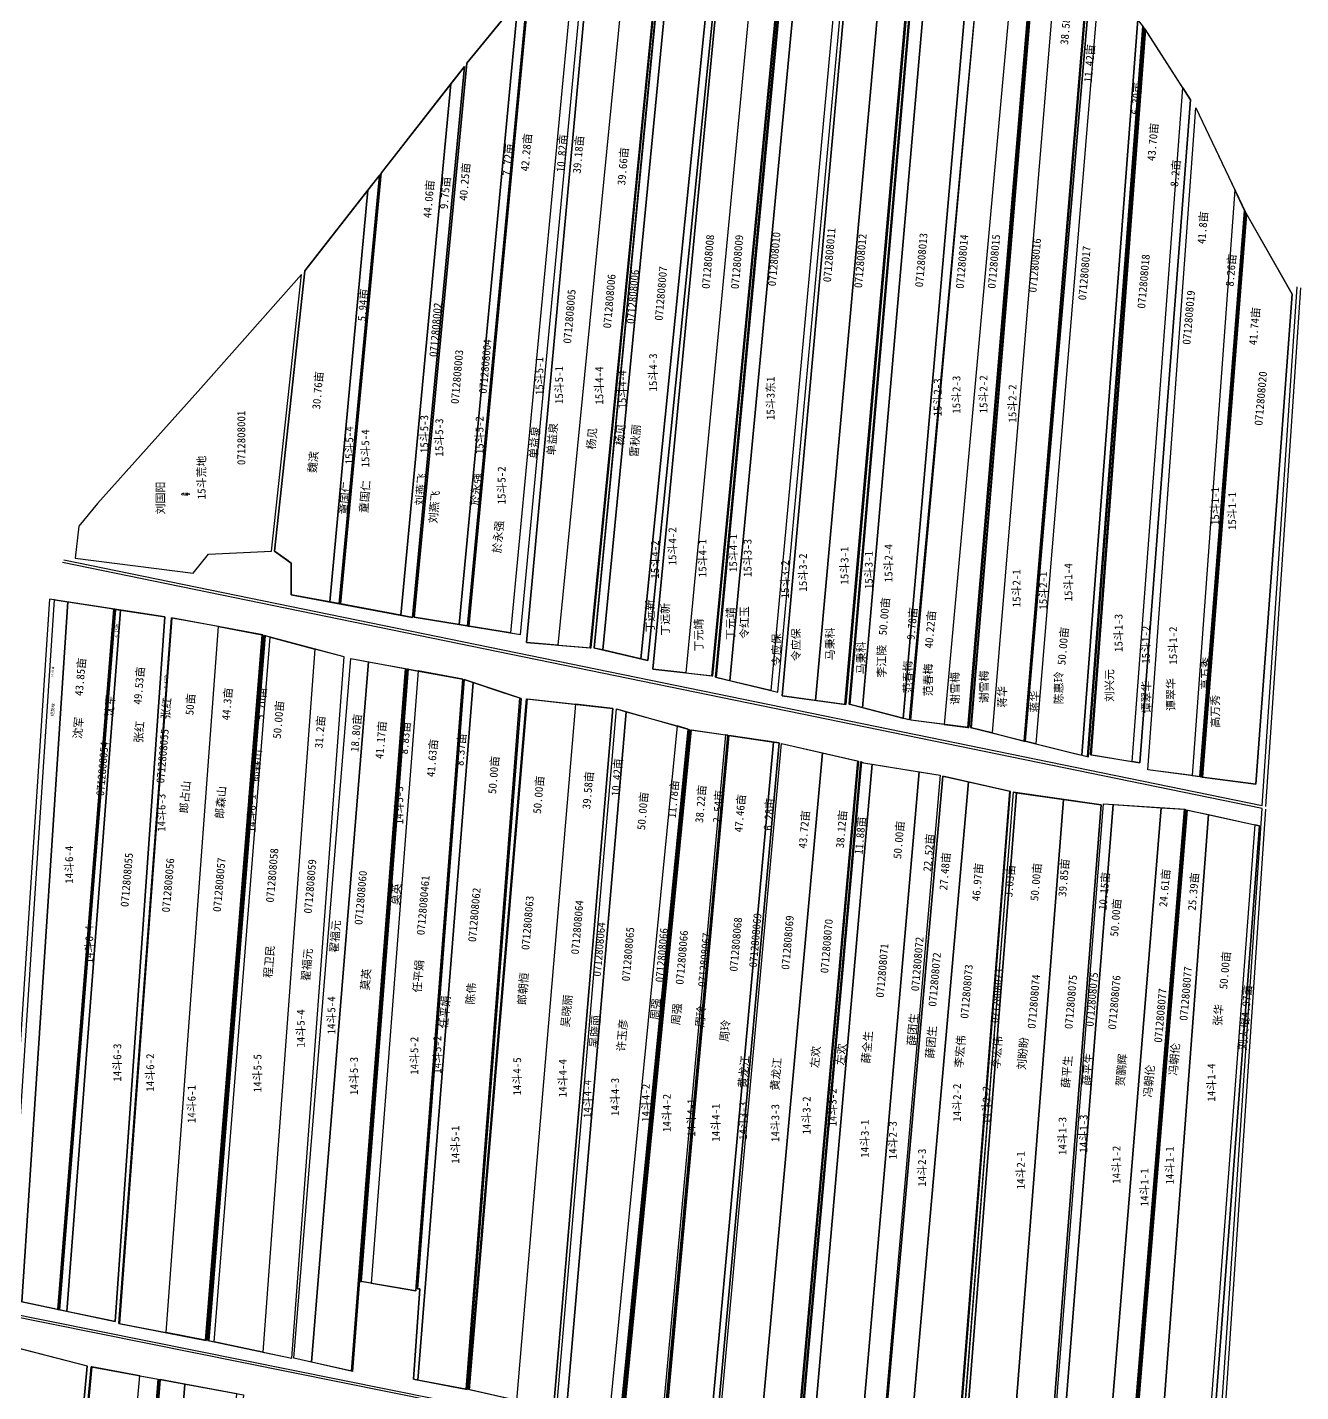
# Model space of a CAD drawing. Extents: x 547558 to 552558, y 4981250 to 4986250.
# Drawn here: x 549811 to 551084, y 4983812 to 4985176 of the extents above; entities that cross this region are included whole.
import ezdxf
from ezdxf.enums import TextEntityAlignment as Align

# ---------------------------------------------------------------- set-up
doc = ezdxf.new("R2010")
doc.units = 0
doc.header["$LTSCALE"] = 10
for name, color, linetype in [('2021新职工', 7, 'CONTINUOUS'), ('2022年', 7, 'CONTINUOUS'), ('出地桩3', 2, 'CONTINUOUS'), ('地号10', 7, 'CONTINUOUS'), ('地籍号6', 7, 'CONTINUOUS'), ('测地框2', 7, 'CONTINUOUS'), ('经营地4', 5, 'CONTINUOUS'), ('经营地面积5', 5, 'CONTINUOUS'), ('路林渠7', 7, 'CONTINUOUS'), ('身份地', 1, 'CONTINUOUS'), ('身份地1', 1, 'CONTINUOUS'), ('身份地权利人8', 7, 'CONTINUOUS'), ('身份的面积9', 1, 'CONTINUOUS')]:
    doc.layers.add(name, color=color, linetype=linetype)
doc.styles.add('HZ', font='rs.shx', dxfattribs={"width": 0.8, "bigfont": 'hztxt.shx'})
doc.styles.add('宋体', font='')
doc.styles.get('宋体').set_extended_font_data('SimSun')

msp = doc.modelspace()

# ---------------------------------------------------------------- linework, layer by layer
at = {"layer": '2021新职工', "color": 1, "linetype": 'Continuous', "flags": 128}
for points in [[(550628.2, 4984499.2), (550599.1, 4984503.2), (550672.1, 4985311.2), (550698.9, 4985303.4)], [(550646.1, 4984495.8), (550633.5, 4984499), (550633.5, 4984499.1), (550703.6, 4985302.8), (550716.1, 4985298.3)], [(550896.5, 4984399), (550944.6, 4984395.9), (550886.7, 4983687), (550841.2, 4983695.6)]]:
    msp.add_lwpolyline(points, close=True, dxfattribs=at)
at = {"layer": '2022年', "color": 4, "linetype": 'Continuous', "flags": 128}
for points in [[(550113.4, 4984601.6), (550074.6, 4984608.8), (550074.8, 4984640.3), (550070.3, 4984643.6), (550058.1, 4984652.5), (550088.4, 4984932.6), (550103.6, 4984952.1), (550140.7, 4984999.5), (550151.5, 4985013.3)], [(550085, 4984929), (549984.5, 4984815.4), (549881.2, 4984700), (549862.5, 4984677.2), (549858.7, 4984645.3), (549976.9, 4984630.4), (549992.2, 4984649.4), (550055, 4984652.3)], [(550246.4, 4984524.5), (550201.6, 4984532.6), (550154.7, 4983920.6), (550199.4, 4983912.9)], [(550984.7, 4983669.4), (550989.3, 4983668.6), (551042.8, 4984377.8), (551038.2, 4984378.8)]]:
    msp.add_lwpolyline(points, close=True, dxfattribs=at)
for points, elevation in [([(550201.5, 4983823.8), (550197.2, 4983824.6), (550203.5, 4983915.1), (550201.1, 4983915), (550247.8, 4984524), (550256.8, 4984521)], 285.9), ([(550799.9, 4984410.9), (550847.1, 4984404.2), (550792.3, 4983705.3), (550745.2, 4983715.7)], 286.9)]:
    msp.add_lwpolyline(points, close=True, dxfattribs=dict(at, elevation=elevation))
at = {"layer": '出地桩3', "color": 2, "linetype": 'Continuous'}
for p, q in [((550498.9, 4984526.4, 286.1), (550576.5, 4985347.1, 286.1)), ((550499.9, 4984526.2, 286.1), (550577.5, 4985347, 286.1)), ((550046.5, 4984568.6, 286.1), (549989.7, 4983863.4, 286.1)), ((549991.5, 4983863.4, 286), (550047.7, 4984568.1, 286)), ((550135.2, 4983832.6, 285.9), (550188.9, 4984535, 285.9)), ((550136.2, 4983832.5, 285.9), (550189.9, 4984534.8, 285.9)), ((550191.2, 4984534.5, 286.1), (550144.2, 4983922.4, 286.1)), ((550303.1, 4984505.6, 285.9), (550249.3, 4983814.4, 285.9)), ((550304.6, 4984505.1, 285.9), (550250.8, 4983814.3, 285.9)), ((550252.1, 4983814.4, 286), (550309.9, 4984504.9, 286)), ((550253.1, 4983814.2, 286), (550310.9, 4984504.8, 286)), ((550471.7, 4984474.3, 286.3), (550403.1, 4983777.8, 286.3)), ((550472.7, 4984474.2, 286.3), (550404.1, 4983777.7, 286.3)), ((550641, 4984442.8, 286.2), (550578.6, 4983745.2, 286.2)), ((550642, 4984442.6, 286.2), (550579.6, 4983745.2, 286.2)), ((550581.6, 4983745.1, 286.3), (550644.3, 4984442, 286.3)), ((550582.6, 4983744.9, 286.3), (550645.3, 4984441.9, 286.3)), ((550738.3, 4983719.4, 286.7), (550793.2, 4984412.3, 286.7)), ((550739.3, 4983719.4, 286.7), (550794.1, 4984412.1, 286.7)), ((550796.6, 4984411.3, 286.9), (550741.8, 4983716.4, 286.9)), ((550967.5, 4984394.4, 286.4), (550909.4, 4983682.5, 286.4)), ((550968.5, 4984394.3, 286.4), (550910.4, 4983682.4, 286.4)), ((550911.7, 4983682.2, 286.4), (550969.9, 4984393.8, 286.4)), ((550912.7, 4983682, 286.4), (550970.9, 4984393.7, 286.4)), ((549889.4, 4983141.1), (549941.8, 4983824.8)), ((549890.4, 4983141), (549942.8, 4983824.6)), ((549891.4, 4983140.8), (549943.8, 4983824.5))]:
    msp.add_line(p, q, dxfattribs=at)
at = {"layer": '出地桩3', "color": 2, "linetype": 'Continuous', "flags": 128}
for points in [[(550456.5, 4985382.9), (550455.4, 4985381.8), (550373.8, 4984555.7), (550374.8, 4984555.6)], [(550458.3, 4985382.4), (550457.3, 4985382.7), (550377.2, 4984555.7), (550378.1, 4984555.5)], [(550575.3, 4985347.8), (550574.4, 4985348.1), (550495.4, 4984527.8), (550496.4, 4984527.6)], [(550698.9, 4985303.4), (550699.9, 4985303.2), (550629.2, 4984499), (550628.2, 4984499.1)], [(550703.6, 4985302.8), (550702.6, 4985303.2), (550632.5, 4984499.3), (550633.5, 4984499.1)], [(550818.5, 4985266.6), (550817.6, 4985266.8), (550751.4, 4984476.1), (550752.4, 4984476)], [(550820.4, 4985265.9), (550819.5, 4985266.3), (550754.1, 4984476), (550755.1, 4984475.7)], [(550873.6, 4985245.7), (550872.7, 4985246), (550807.6, 4984462.5), (550808.6, 4984462.3)], [(550312.1, 4985215.6), (550310.9, 4985214.2), (550250.7, 4984577.7), (550251.7, 4984577.6)], [(550313.2, 4985216.9), (550312.1, 4985215.6), (550251.7, 4984577.5), (550252.7, 4984577.4)], [(550927.3, 4985176.1), (550926.4, 4985177.2), (550871, 4984447.1), (550872, 4984446.8)], [(550928.9, 4985173.7), (550928, 4985175.1), (550873.5, 4984449), (550874.5, 4984448.9)], [(550165, 4985030.5), (550163.9, 4985029.1), (550123.3, 4984599.8), (550124.3, 4984599.6)], [(550163.9, 4985029.1), (550162.7, 4985027.6), (550122.3, 4984600), (550123.3, 4984599.8)], [(551028.8, 4984991.1), (551027.9, 4984992.9), (550983.3, 4984427), (550984.3, 4984426.9)], [(551030.2, 4984989), (551029.3, 4984990.6), (550985.3, 4984426.6), (550986.3, 4984426.4)], [(549898.4, 4984594.4), (549897.4, 4984594.5), (549841.6, 4983894.4), (549842.6, 4983894.2)], [(549899.4, 4984594.2), (549898.4, 4984594.4), (549842.6, 4983894.2), (549843.6, 4983894)], [(550046.5, 4984568.6), (550045.5, 4984568.8), (549988.7, 4983863.6), (549989.7, 4983863.4)], [(550048.7, 4984567.8), (550047.7, 4984568.1), (549991.5, 4983863.4), (549992.5, 4983863.2)], [(550192.2, 4984534.3), (550191.2, 4984534.5), (550144.2, 4983922.4), (550145.2, 4983922.2)], [(549875.3, 4983837.1), (549874.8, 4983837.2), (549812.4, 4983156.9), (549812.9, 4983156.8)], [(549871.2, 4983837.7), (549870.9, 4983837.7), (549842, 4983528.3), (549842.2, 4983528.2)]]:
    msp.add_lwpolyline(points, close=True, dxfattribs=at)
for points in [[(549841.6, 4983894.3), (549897.4, 4984594.4)], [(549842.6, 4983894.2), (549898.4, 4984594.4)], [(549843.6, 4983894), (549899.4, 4984594.3)]]:
    msp.add_lwpolyline(points, dxfattribs=at)
at = {"layer": '出地桩3', "color": 2, "linetype": 'Continuous', "elevation": 286.3, "flags": 128}
for points in [[(550405.7, 4983777), (550473.9, 4984473.8)], [(550406.7, 4983776.8), (550474.9, 4984473.7)]]:
    msp.add_lwpolyline(points, dxfattribs=at)
at = {"layer": '测地框2', "linetype": 'Continuous', "flags": 128}
for points, elevation in [([(550310.1, 4984561.1), (550374.8, 4984555.6), (550456.5, 4985382.9), (550378.4, 4985305.4)], 286.1), ([(550436.5, 4984534.5), (550496.4, 4984527.6), (550575.3, 4985347.8), (550516, 4985365.9)], 286.1), ([(550498.9, 4984526.4), (550561.3, 4984511.3), (550636.1, 4985322.2), (550576.5, 4985347.1)], 286.1), ([(550565.6, 4984507.8), (550629.2, 4984499), (550699.9, 4985303.2), (550639.1, 4985320.7)], 286.2), ([(550702.6, 4985303.2), (550766.4, 4985280.2), (550692.8, 4984483.6), (550632.5, 4984499.3)], 285.7), ([(550197.7, 4984586.3), (550304.1, 4984569), (550371.9, 4985288.8), (550250.3, 4985140.1)], 285.9), ([(550766.7, 4985279.9), (550818.5, 4985266.6), (550752.4, 4984476), (550694.3, 4984483.3)], 285.7), ([(550754.1, 4984476), (550808.6, 4984462.3), (550873.6, 4985245.7), (550819.5, 4985266.3)], 286.2), ([(550808.6, 4984462.3), (550872, 4984446.8), (550927.3, 4985176.1), (550875.5, 4985240.7)], 286.1), ([(550873.5, 4984449), (550923.3, 4984440.9), (550973.9, 4985103.4), (550928, 4985175.1)], 286.3), ([(550058.1, 4984652.5), (550074.8, 4984640.3), (550074.6, 4984608.8), (550196.1, 4984586.2), (550248.1, 4985136.8), (550088.4, 4984932.6)], 286), ([(550979.4, 4985095.6), (551028.8, 4984991.1), (550984.3, 4984426.9), (550931.4, 4984433.9)], 286), ([(551029.3, 4984990.6), (551075.6, 4984909.2), (551039.3, 4984419.5), (550985.3, 4984426.6)], 286), ([(549858.7, 4984645.3), (549976.9, 4984630.4), (549992.2, 4984649.4), (550055, 4984652.3), (550085, 4984929), (549984.5, 4984815.4), (549881.2, 4984700), (549862.5, 4984677.2)], 285.5), ([(549787.2, 4983906), (549898.7, 4983882.2), (549948.5, 4984586.6), (549833.1, 4984604.5)], 285.7), ([(549902.6, 4983880.5), (549989.7, 4983863.4), (550046.5, 4984568.6), (549955, 4984585.6)], 286.1), ([(549991.5, 4983863.4), (550075.5, 4983845.7), (550127.6, 4984546.6), (550047.7, 4984568.1)], 286), ([(550134.4, 4984545.1), (550189.9, 4984534.8), (550136.2, 4983832.5), (550077.4, 4983845.7)], 285.9), ([(550191.2, 4984534.5), (550246.4, 4984524.5), (550199.4, 4983912.9), (550144.2, 4983922.4)], 286.1), ([(550201.1, 4983915), (550203.5, 4983915.1), (550197.2, 4983824.6), (550250.8, 4983814.3), (550304.6, 4984505.1), (550247.8, 4984524)], 285.9), ([(550309.9, 4984504.9), (550396.3, 4984495.1), (550336.9, 4983794.9), (550252.1, 4983814.4)], 286), ([(550400.1, 4984494.6), (550472.7, 4984474.2), (550404.1, 4983777.7), (550340, 4983792.6)], 286.3), ([(550473.9, 4984473.8), (550511.3, 4984468.4), (550446.8, 4983768.7), (550405.7, 4983777)], 286.3), ([(550448.2, 4983768.4), (550498.6, 4983759), (550562.8, 4984460.6), (550512.4, 4984468.2)], 286.5), ([(550565.1, 4984460.2), (550642, 4984442.6), (550579.6, 4983745.2), (550501.2, 4983759.3)], 286.2), ([(550644.3, 4984442), (550647, 4984440.9), (550723.8, 4984428.4), (550663.2, 4983731.6), (550581.6, 4983745.1)], 286.3), ([(550664.5, 4983731.3), (550739.3, 4983719.4), (550794.1, 4984412.1), (550726.3, 4984427.6)], 286.7), ([(550741.8, 4983716.4), (550829.6, 4983697.2), (550884.6, 4984398.9), (550796.6, 4984411.3)], 286.9), ([(550887, 4984399.7), (550968.5, 4984394.3), (550910.4, 4983682.4), (550831.8, 4983697.4)], 286.4), ([(550969.9, 4984393.8), (551042.8, 4984377.8), (550989.3, 4983668.6), (550911.7, 4983682.2)], 286.4), ([(549758.5, 4983545.3), (549842.2, 4983528.2), (549871.2, 4983837.7), (549783.2, 4983860.2)], 286.4), ([(549874.8, 4983837.2), (550027, 4983808.9), (549966.5, 4983125.5), (549812.4, 4983156.9)], 286)]:
    msp.add_lwpolyline(points, close=True, dxfattribs=dict(at, elevation=elevation))
at = {"layer": '测地框2', "color": 7, "linetype": 'Continuous', "elevation": 286.1, "flags": 128}
msp.add_lwpolyline([(550377.2, 4984555.7), (550431.4, 4984543.1), (550514.2, 4985366.9), (550457.3, 4985382.7)], close=True, dxfattribs=at)
at = {"layer": '经营地4', "color": 5, "linetype": 'Continuous', "flags": 128}
msp.add_lwpolyline([(549805.3, 4983902.1), (549792.1, 4983904.9), (549838, 4984603.7), (549851.3, 4984601.6)], close=True, dxfattribs=at)
at = {"layer": '路林渠7', "color": 4, "linetype": 'Continuous', "flags": 128}
for points, elevation in [([(551045.7, 4984397.8), (551080.5, 4984916.6)], 289.4), ([(551049.3, 4984397), (551084.1, 4984915.6)], 288.7), ([(551045.5, 4984395.1), (549846, 4984641.1)], 287.8), ([(551045.7, 4984397.8), (549847.4, 4984643.5)], 289.4), ([(550995.4, 4983648.6), (551045.5, 4984395.1)], 289.4), ([(550999, 4983647.8), (551049.2, 4984394.4)], 288.7), ([(550995.2, 4983646.2), (549058.6, 4984036.1)], 287.9), ([(550995.4, 4983648.6), (549058.7, 4984038.4)], 288.3)]:
    msp.add_lwpolyline(points, dxfattribs=dict(at, elevation=elevation))
at = {"layer": '路林渠7', "color": 3, "linetype": 'Continuous', "flags": 128}
msp.add_lwpolyline([(549838, 4984603.7), (549833.1, 4984604.5), (549787.2, 4983906), (549792.1, 4983904.9)], close=True, dxfattribs=at)
at = {"layer": '身份地', "color": 1, "linetype": 'Continuous', "flags": 128}
for points in [[(550341.3, 4984558.4), (550310.1, 4984561.1), (550378.4, 4985305.4), (550419, 4985345.7)], [(550371.9, 4985288.8), (550360.6, 4985274.9), (550294, 4984570.6), (550304.1, 4984569)], [(550686.8, 4984485.2), (550646.1, 4984495.8), (550716.1, 4985298.3), (550756.4, 4985283.7)], [(550692.8, 4984483.6), (550686.8, 4984485.2), (550756.4, 4985283.7), (550766.4, 4985280.2)], [(550727.7, 4984479.1), (550694.3, 4984483.3), (550766.7, 4985279.9), (550799.6, 4985271.4)], [(550921.2, 4985183.8), (550883.4, 4985230.9), (550819.4, 4984459.7), (550856.5, 4984450.6), (550865.4, 4984448.4)], [(550002, 4984576.9), (550045.5, 4984568.8), (549988.7, 4983863.6), (549949.6, 4983871.3)], [(550053.9, 4984566.4), (550048.7, 4984567.8), (549992.5, 4983863.2), (549997.8, 4983862.1)], [(550409.7, 4984491.9), (550460.6, 4984477.6), (550391.9, 4983780.5), (550349.7, 4983790.4)], [(550992.1, 4984389), (551038.2, 4984378.8), (550984.7, 4983669.4), (550938.4, 4983677.5)]]:
    msp.add_lwpolyline(points, close=True, dxfattribs=at)
at = {"layer": '身份地', "color": 6, "linetype": 'Continuous', "flags": 128}
for points in [[(551075.6, 4984909.2), (551029.9, 4984989.5), (550986, 4984426.5), (551039.3, 4984419.5)], [(550391.9, 4983780.5), (550402.9, 4983777.9), (550471.6, 4984474.5), (550460.6, 4984477.6)]]:
    msp.add_lwpolyline(points, close=True, dxfattribs=at)
at = {"layer": '身份地1', "color": 1, "linetype": 'Continuous', "flags": 128}
for points in [[(550455.4, 4985381.8), (550419, 4985345.7), (550341.3, 4984558.4), (550373.8, 4984555.7)], [(550386.3, 4984553.6), (550378.1, 4984555.5), (550458.3, 4985382.4), (550466.4, 4985380.2)], [(550424.3, 4984544.7), (550386.3, 4984553.6), (550466.4, 4985380.2), (550507.2, 4985368.9)], [(550431.4, 4984543.1), (550424.3, 4984544.7), (550507.2, 4985368.9), (550514.2, 4985366.9)], [(550469.2, 4984530.8), (550436.5, 4984534.5), (550516, 4985365.9), (550548, 4985356.1)], [(550574.4, 4985348.1), (550548, 4985356.1), (550469.2, 4984530.8), (550495.4, 4984527.8)], [(550513.4, 4984522.9), (550499.9, 4984526.2), (550577.5, 4985346.6), (550590.7, 4985341.1)], [(550554.2, 4984513), (550513.4, 4984522.9), (550590.7, 4985341.1), (550629.2, 4985325.1)], [(550636.1, 4985322.2), (550629.2, 4985325.1), (550554.2, 4984513), (550561.3, 4984511.3)], [(550599.1, 4984503.2), (550565.6, 4984507.8), (550639.1, 4985320.7), (550672.1, 4985311.2)], [(550294, 4984570.6), (550252.7, 4984577.4), (550313.2, 4985216.9), (550360.6, 4985274.9)], [(550751.4, 4984476.1), (550817.6, 4985266.8), (550799.6, 4985271.4), (550727.7, 4984479.1)], [(550775.7, 4984470.6), (550755.1, 4984475.7), (550820.4, 4985265.9), (550840.8, 4985258.2)], [(550872.7, 4985246), (550840.8, 4985258.2), (550775.7, 4984470.6), (550807.6, 4984462.5)], [(550819.4, 4984459.7), (550808.6, 4984462.3), (550875.5, 4985240.7), (550883.4, 4985230.9)], [(550250.7, 4984577.7), (550242.7, 4984579), (550301.7, 4985202.9), (550310.9, 4985214.2)], [(550242.7, 4984579), (550197.7, 4984586.3), (550250.3, 4985140.1), (550301.7, 4985202.9)], [(550926.4, 4985177.2), (550921.2, 4985183.8), (550865.4, 4984448.4), (550871, 4984447.1)], [(550874.5, 4984448.9), (550915.7, 4984442.1), (550966.2, 4985115.6), (550928.9, 4985173.7)], [(550196.1, 4984586.2), (550184.3, 4984588.4), (550234.5, 4985119.4), (550248.1, 4985136.8)], [(550184.3, 4984588.4), (550124.3, 4984599.6), (550165, 4985030.5), (550234.5, 4985119.4)], [(550966.2, 4985115.6), (550973.9, 4985103.4), (550923.3, 4984440.9), (550915.7, 4984442.1)], [(550979.4, 4985095.6), (551018.2, 4985013.6), (550975.6, 4984428), (550931.4, 4984433.9)], [(550122.3, 4984600), (550113.4, 4984601.6), (550151.5, 4985013.3), (550162.7, 4985027.6)], [(550975.6, 4984428), (550983.3, 4984427), (551027.9, 4984992.9), (551018.2, 4985013.6)], [(549841.6, 4983894.4), (549805.3, 4983902.1), (549851.3, 4984601.6), (549894.7, 4984594.9), (549897.4, 4984594.5)], [(549903.1, 4983880.4), (549902.6, 4983880.5), (549955, 4984585.6), (549955.4, 4984585.5)], [(550002, 4984576.9), (549955.4, 4984585.5), (549903.1, 4983880.4), (549949.6, 4983871.3)], [(550046.3, 4983851.8), (549997.8, 4983862.1), (550053.9, 4984566.4), (550098.5, 4984554.4)], [(550127.6, 4984546.6), (550098.5, 4984554.4), (550046.3, 4983851.8), (550075.5, 4983845.7)], [(550152.1, 4984541.8), (550188.9, 4984535), (550135.3, 4983832.7), (550095, 4983841.8)], [(550154.7, 4983920.6), (550145.2, 4983922.2), (550192.2, 4984534.3), (550201.6, 4984532.6)], [(550299.9, 4983803.4), (550253.1, 4983814.2), (550310.9, 4984504.8), (550358.9, 4984499.4)], [(550299.9, 4983803.4), (550336.9, 4983794.9), (550396.3, 4984495.1), (550358.9, 4984499.4)], [(550349.7, 4983790.4), (550340, 4983792.6), (550400.1, 4984494.6), (550409.7, 4984491.9)], [(550444.5, 4983769.2), (550406.7, 4983776.8), (550474.9, 4984473.7), (550508.9, 4984468.8)], [(550444.5, 4983769.2), (550446.8, 4983768.7), (550511.3, 4984468.4), (550508.9, 4984468.8)], [(550492.6, 4983760.1), (550448.2, 4983768.4), (550512.4, 4984468.2), (550557, 4984461.5)], [(550557, 4984461.5), (550562.8, 4984460.6), (550498.6, 4983759), (550492.6, 4983760.1)], [(550542.2, 4983751.9), (550501.2, 4983759.3), (550565.1, 4984460.2), (550605.9, 4984450.8)], [(550605.9, 4984450.8), (550641, 4984442.8), (550578.6, 4983745.3), (550542.2, 4983751.9)], [(550594.7, 4983742.9), (550582.6, 4983744.9), (550645.3, 4984441.6), (550647, 4984440.9), (550655.6, 4984439.5)], [(550655.6, 4984439.5), (550702.6, 4984431.8), (550642, 4983735.1), (550594.7, 4983742.9)], [(550702.6, 4984431.8), (550723.8, 4984428.4), (550663.2, 4983731.6), (550642, 4983735.1)], [(550690.5, 4983727.2), (550664.5, 4983731.3), (550726.3, 4984427.6), (550752.1, 4984421.7)], [(550752.1, 4984421.7), (550793.2, 4984412.3), (550738.3, 4983719.5), (550690.5, 4983727.2)], [(550841.2, 4983695.6), (550831.8, 4983697.4), (550887, 4984399.7), (550896.5, 4984399)], [(550944.6, 4984395.9), (550967.5, 4984394.4), (550909.4, 4983682.6), (550886.7, 4983687)], [(550938.4, 4983677.5), (550912.7, 4983682), (550970.9, 4984393.6), (550992.1, 4984389)], [(549870.9, 4983837.7), (549795.8, 4983857), (549766.5, 4983543.6), (549842, 4983528.3)], [(549923.5, 4983828.2), (549875.3, 4983837.1), (549812.9, 4983156.8), (549861, 4983147)], [(549861, 4983147), (549923.5, 4983828.2), (549941.8, 4983824.8), (549889.4, 4983141.2)], [(549968.5, 4983819.8), (549943.8, 4983824.4), (549891.4, 4983140.8), (549916, 4983135.8)], [(549916, 4983135.8), (549960, 4983126.8), (550020.5, 4983810.1), (549968.5, 4983819.8)]]:
    msp.add_lwpolyline(points, close=True, dxfattribs=at)
for points, elevation in [([(549850.4, 4983892.5), (549843.6, 4983894), (549899.4, 4984594.2), (549904.1, 4984593.5)], 285.7), ([(549898.7, 4983882.2), (549850.4, 4983892.5), (549904.1, 4984593.5), (549948.5, 4984586.6)], 285.7), ([(550134.4, 4984545.1), (550152.1, 4984541.8), (550095, 4983841.8), (550077.4, 4983845.7)], 285.9), ([(550303.1, 4984505.6), (550249.3, 4983814.6), (550201.5, 4983823.8), (550256.8, 4984521), (550284.3, 4984511.9)], 285.9), ([(550745.2, 4983715.7), (550742.3, 4983716.3), (550797, 4984411.3), (550799.9, 4984410.9)], 286.9), ([(550847.1, 4984404.2), (550884.6, 4984398.9), (550829.6, 4983697.2), (550792.3, 4983705.3)], 286.9)]:
    msp.add_lwpolyline(points, close=True, dxfattribs=dict(at, elevation=elevation))

# ---------------------------------------------------------------- texts
at = {"layer": '2021新职工', "color": 1, "linetype": 'Continuous', "style": '宋体'}
for s, rotation, p in [('30.76亩', 85, (550101, 4984813, -286.7)), ('马秉科', 90, (550613.3, 4984559.7)), ('马秉科', 90, (550644.3, 4984545.7)), ('50.00亩', 85, (550898.8, 4984286.1, -286.7)), ('贺鹏辉', 85, (550904.6, 4984133.7, -286.4))]:
    msp.add_text(s, height=8, rotation=rotation, dxfattribs=at).set_placement(p, align=Align.MIDDLE)
at = {"layer": '2022年', "color": 4, "linetype": 'Continuous', "style": '宋体'}
for s, rotation, p in [('魏滨', 85, (550096.4, 4984741.5, -286.7)), ('刘国阳', 90, (549943.9, 4984705.5)), ('任平娟', 85, (550201.6, 4984227.5)), ('刘天琨4.97亩', 85, (551028.2, 4984186.3, -286.7)), ('任平娟', 85, (550228.1, 4984191.7)), ('刘盼盼', 85, (550806, 4984150.3))]:
    msp.add_text(s, height=8, rotation=rotation, dxfattribs=at).set_placement(p, align=Align.MIDDLE)
at = {"layer": '地号10', "color": 1, "linetype": 'Continuous', "style": '宋体'}
for s, p in [('15斗5-1  ', (550322.6, 4984832.8)), ('15斗4-3  ', (550436.3, 4984836.4)), ('15斗5-1  ', (550342.3, 4984823.8)), ('15斗4-4  ', (550382.5, 4984823.3)), ('15斗4-4  ', (550405.5, 4984819.4)), ('15斗3东1   ', (550553.8, 4984813.3)), ('15斗2-3  ', (550739.6, 4984814.2)), (' 15斗2-2', (550766.7, 4984806.4)), ('15斗2-3  ', (550720.8, 4984811.5, 285.7)), (' 15斗2-2', (550795.6, 4984797.2)), ('15斗5-3  ', (550207.5, 4984774.9)), ('15斗5-3  ', (550222.5, 4984771.4)), ('15斗5-2  ', (550262.8, 4984773.8)), ('  15斗5-4', (550132.5, 4984752.7)), ('  15斗5-4', (550148.6, 4984749.6)), ('15斗荒地 ', (549984.9, 4984728.7)), ('15斗5-2  ', (550284.9, 4984723.5)), ('  15斗1-1', (550998.2, 4984692)), ('  15斗1-1', (551015.3, 4984687)), ('15斗4-2  ', (550455.6, 4984662.6)), ('15斗4-2  ', (550438.2, 4984649.4)), ('15斗4-1  ', (550485.7, 4984650.8)), ('15斗4-1  ', (550516.4, 4984655.9)), ('15斗3-3 ', (550530.8, 4984648.3)), ('15斗3-2  ', (550586.2, 4984636.4)), ('15斗3-1  ', (550627.7, 4984643.4)), ('15斗3-1  ', (550651.9, 4984638.9)), ('15斗3-2  ', (550568.2, 4984629.6)), ('15斗2-1  ', (550799.7, 4984620.7)), ('15斗2-1  ', (550826.3, 4984618.4)), ('15斗1-3  ', (550901.7, 4984576.1)), ('   15斗1-2', (550929, 4984550.6)), ('   15斗1-2', (550956.3, 4984549.8)), ('14斗5-3   ', (550182.5, 4984406.5)), ('  14斗6-3', (549944.8, 4984385.4)), ('  14斗6-1', (550035.1, 4984384.8)), ('  14斗6-4', (549852.5, 4984333.5)), ('  14斗6-4', (549872.6, 4984253.9)), ('14斗5-4   ', (550114.7, 4984196.5)), ('14斗5-4   ', (550084, 4984183.4)), ('  14斗6-3', (549900.6, 4984135.7)), ('14斗5-2  ', (550197.6, 4984153.4)), ('14斗5-2  ', (550220.6, 4984154.4)), ('  14斗6-2', (549933.5, 4984125.7)), ('  14斗5-5', (550040.8, 4984125.1)), ('14斗5-3   ', (550137.3, 4984136)), ('14斗4-5 ', (550300.4, 4984130)), ('14斗4-4 ', (550345.9, 4984128.3)), (' 14斗1-4', (550994.5, 4984118.5)), ('  14斗6-1', (549974.9, 4984094.2)), ('14斗4-4 ', (550370.6, 4984107.5)), ('14斗4-3 ', (550398.3, 4984109.6)), (' 14斗4-2', (550429, 4984098.2)), ('14斗2-2 ', (550740.2, 4984103.8)), ('14斗2-2 ', (550769.7, 4984101.5)), (' 14斗4-2', (550450, 4984088.1)), ('  14斗4-1', (550474.5, 4984080.7)), ('14斗3-2', (550589.8, 4984088.3)), ('  14斗3-2', (550615.8, 4984090.9)), ('  14斗4-1', (550499, 4984075.7)), ('  14斗3-3', (550526.3, 4984077.5)), ('  14斗3-3', (550558.5, 4984075.3)), (' 14斗1-3', (550866.7, 4984067.5)), (' 14斗5-1 ', (550238.6, 4984059.2)), ('14斗3-1  ', (550648, 4984070.5)), ('14斗2-3', (550676, 4984063.6)), (' 14斗1-3', (550845.6, 4984065.1)), ('14斗2-3', (550705.2, 4984036.1)), ('14斗2-1 ', (550803.9, 4984036.2)), (' 14斗1-2', (550899.6, 4984036.3, -286.4)), (' 14斗1-1', (550952.9, 4984035.6)), (' 14斗1-1', (550927.6, 4984013.7))]:
    msp.add_text(s, height=8, rotation=90, dxfattribs=at).set_placement(p, align=Align.MIDDLE)
at = {"layer": '地籍号6', "color": 1, "linetype": 'Continuous', "style": '宋体'}
for s, rotation, p in [('0712808008', 85, (550491.5, 4984941.7)), ('0712808009', 85, (550520.6, 4984941.5)), ('0712808010', 85, (550557.7, 4984944.3)), ('0712808011', 85, (550612.8, 4984948.4)), ('0712808012', 85, (550643.9, 4984942.5)), ('0712808013', 85, (550704.8, 4984943.3)), ('0712808014', 85, (550745.5, 4984941.8)), ('0712808015', 85, (550777.4, 4984941.9)), ('0712808016', 85, (550818.3, 4984938.1)), ('0712808017', 85, (550867.9, 4984930.3)), ('0712808018', 85, (550927, 4984922)), ('0712808007', 85, (550444.5, 4984909.9)), ('0712808006', 85, (550392.9, 4984902.2)), ('0712808006', 85, (550416.3, 4984906.7)), ('0712808005', 85, (550353, 4984887)), ('0712808019', 85, (550972.2, 4984885.9)), ('0712808002', 85, (550219.1, 4984873.6)), ('0712808003', 85, (550240.6, 4984826.6, 285.9)), ('0712808004', 85, (550268.7, 4984837)), ('0712808020', 85, (551044.2, 4984805)), ('0712808001', 90, (550024.9, 4984765.6)), ('0712808055', 85, (549946.2, 4984447.5)), ('0712808054', 85, (549886, 4984434.8)), ('0712808055', 85, (549910.4, 4984323.8)), ('0712808058', 85, (550055.7, 4984328.3)), ('0712808056', 85, (549951.7, 4984318.4)), ('0712808057', 85, (550002.8, 4984318.9)), ('0712808059', 85, (550093.7, 4984317.3)), ('0712808060', 85, (550144.3, 4984305.9)), ('07128080461', 85, (550206.7, 4984298.4)), ('0712808062', 85, (550257.9, 4984288.8)), ('0712808063', 85, (550311.2, 4984280.8)), ('0712808064', 85, (550360.8, 4984276.4)), ('0712808064', 85, (550382.7, 4984254.3)), ('0712808068', 85, (550519.3, 4984259.3)), ('0712808069', 85, (550538.8, 4984263.4)), ('0712808069', 85, (550571.1, 4984261.1)), ('0712808070', 85, (550610.1, 4984257.6)), ('0712808065', 85, (550411.6, 4984249.5)), ('0712808066', 85, (550445.2, 4984248.5)), ('0712808066', 85, (550465.4, 4984246.2)), ('0712808067', 85, (550487.8, 4984243.9)), ('0712808072', 85, (550700.8, 4984239.7)), ('0712808071', 85, (550665.7, 4984233.2)), ('0712808072', 85, (550718.1, 4984224.2)), ('0712808073', 85, (550750.1, 4984212.2)), ('0712808073', 85, (550780.3, 4984207.9)), ('0712808074', 85, (550817.3, 4984202.1)), ('0712808075', 85, (550854.3, 4984201.8)), ('0712808075', 85, (550875.4, 4984204.3)), ('0712808076', 85, (550897.8, 4984201.3, -286.4)), ('0712808077', 85, (550969.2, 4984210.1)), ('0712808077', 85, (550943.8, 4984188.2))]:
    msp.add_text(s, height=8, rotation=rotation, dxfattribs=at).set_placement(p, align=Align.MIDDLE)
at = {"layer": '经营地4', "color": 5, "linetype": 'Continuous', "style": '宋体'}
msp.add_text('经营地', height=3, rotation=85, dxfattribs=at).set_placement((549836.3, 4984493.8), align=Align.MIDDLE)
at = {"layer": '经营地面积5', "color": 5, "linetype": 'Continuous', "style": 'HZ', "width": 0.8}
msp.add_text('47.32亩', height=2, dxfattribs=at).set_placement((549964.8, 4984708.4))
at = {"layer": '经营地面积5', "color": 5, "linetype": 'Continuous', "style": '宋体'}
msp.add_text('14.01亩', height=2, rotation=85, dxfattribs=at).set_placement((549836.1, 4984531.7, -286.7), align=Align.MIDDLE)
at = {"layer": '经营地面积5', "color": 1, "linetype": 'Continuous', "style": '宋体'}
msp.add_text('2.54亩', height=8, rotation=85, dxfattribs=at).set_placement((550501.2, 4984397.2, -286.7), align=Align.MIDDLE)
at = {"layer": '身份地', "color": 1, "linetype": 'Continuous', "style": '宋体'}
for s, rotation, p in [('10.82亩', 85, (550345.2, 4985050.2, -286.7)), ('39.18亩', 85, (550361.5, 4985048.9, -286.7)), ('单益泉', 85, (550318, 4984761)), ('单益泉', 85, (550335.5, 4984764.3)), ('15斗2-4  ', 90, (550671.7, 4984645.8)), ('15斗1-4   ', 90, (550851.5, 4984629.4)), ('50.00亩', 85, (550667.4, 4984587.2, -286.7)), ('9.78亩', 85, (550695.2, 4984580, -286.7)), ('40.22亩', 85, (550713.4, 4984574.2, -286.7)), ('50.00亩', 85, (550846.2, 4984557.5, -286.7)), ('李江陵', 90, (550664.9, 4984542.3)), ('范春梅', 90, (550691.1, 4984526.7)), ('范春梅', 90, (550711.4, 4984523.7)), ('陈惠玲', 90, (550841.9, 4984515.7)), ('44.3亩', 85, (550010.5, 4984499.7, -286.7)), ('5.70亩', 85, (550044.6, 4984500, -286.7)), ('郎森山', 85, (550039.4, 4984437.9)), ('郎森山', 85, (550004.1, 4984401.3)), ('50.00亩', 85, (550425.9, 4984392.7)), ('50.00亩', 85, (551008, 4984233.5, -286.7)), ('张华', 85, (551001.5, 4984188.7, -286.7)), ('许玉彦', 85, (550405.4, 4984168.4))]:
    msp.add_text(s, height=8, rotation=rotation, dxfattribs=at).set_placement(p, align=Align.MIDDLE)
at = {"layer": '身份地权利人8', "color": 1, "linetype": 'Continuous', "style": '宋体'}
for s, rotation, p in [('杨见', 85, (550375.1, 4984764.9)), ('杨见', 85, (550403.6, 4984768.9)), ('雷秋丽', 85, (550418.4, 4984762.7)), ('刘燕飞', 85, (550204.1, 4984714)), ('於永强', 85, (550259.4, 4984714.3)), ('童国仁', 85, (550128.5, 4984705.5)), ('童国仁', 85, (550148.2, 4984706.9)), ('刘燕飞', 85, (550217.6, 4984696.5)), ('於永强', 85, (550281.5, 4984666.6)), ('丁远新', 90, (550433.3, 4984587.5)), ('丁远新', 90, (550448.6, 4984584.2)), ('丁元靖', 90, (550513.8, 4984580)), ('令红玉', 90, (550527.7, 4984581)), ('丁元靖', 90, (550482, 4984568.5)), ('令应保', 90, (550559.7, 4984553.7)), ('令应保', 90, (550579.3, 4984558.8)), ('高万秀', 90, (550988.8, 4984530.2)), ('谢雪梅', 90, (550738.2, 4984515.2)), ('谢雪梅', 90, (550767.2, 4984516.7)), ('刘兴元', 90, (550892.7, 4984518)), ('蒋华', 90, (550785.5, 4984506.7)), ('蒋华', 90, (550817.9, 4984502)), ('谭翠华', 90, (550929.5, 4984506.5)), ('谭翠华', 90, (550954.1, 4984509)), ('沈军', 85, (549893.2, 4984497.7)), ('张红', 85, (549949.7, 4984495.2)), ('高万秀', 90, (550998.5, 4984492.3)), ('沈军', 85, (549861.6, 4984475.7)), ('张红', 85, (549922.6, 4984471.6)), ('郎占山', 85, (549968.4, 4984406.6)), ('莫英', 85, (550179.1, 4984309.4)), ('翟福元', 85, (550118.5, 4984267.2)), ('程卫民', 85, (550052.6, 4984242.1)), ('翟福元', 85, (550090.3, 4984239)), ('莫英', 85, (550149.1, 4984224.3)), ('郎朝恒', 85, (550306.4, 4984215)), ('陈伟', 85, (550254.2, 4984210.1)), ('吴晓丽', 85, (550349.9, 4984192.8)), ('周强', 85, (550439.2, 4984194.6, -286.3)), ('周强', 85, (550460.1, 4984189.5)), ('周玲', 85, (550484, 4984187.3)), ('吴晓丽', 85, (550378.3, 4984172.4)), ('薛团生', 85, (550695.9, 4984174.4)), ('周玲', 85, (550508.3, 4984173)), ('薛全生', 85, (550650.3, 4984156.7)), ('薛团生', 85, (550714.3, 4984161.7)), ('左欢', 85, (550598.6, 4984146.8)), ('左欢', 85, (550624.5, 4984149.4)), ('李宏伟', 85, (550743.2, 4984152.3)), ('李宏伟', 85, (550780.1, 4984151.4)), ('冯朝伦', 85, (550957.5, 4984144.6)), ('黄龙江', 85, (550527.1, 4984132)), ('黄龙江', 85, (550559.3, 4984129.7)), ('薛平生', 85, (550850, 4984132.1)), ('薛平生', 85, (550871.1, 4984134.5)), ('冯朝伦', 85, (550932.2, 4984122.7))]:
    msp.add_text(s, height=8, rotation=rotation, dxfattribs=at).set_placement(p, align=Align.MIDDLE)
at = {"layer": '身份的面积9', "color": 1, "linetype": 'Continuous', "style": '宋体'}
for s, height, p in [('38.58亩', 8, (550848.9, 4985177.5, -286.7)), ('11.42亩', 8, (550872.6, 4985140, -286.7)), ('6.30亩', 8, (550919.5, 4985104.9, -286.7)), ('43.70亩', 8, (550935.9, 4985061.4, -286.7)), ('7.72亩', 8, (550291.1, 4985043.9, -286.7)), ('42.28亩', 8, (550309.5, 4985051.1, -286.7)), ('39.66亩', 8, (550406.1, 4985037.1, -286.7)), ('8.2亩', 8, (550958.5, 4985030.2, -286.7)), ('40.25亩', 8, (550247.9, 4985021.7, -286.7)), ('44.06亩', 8, (550212, 4985004.4, -286.7)), ('9.75亩', 8, (550228.4, 4985010.6, -286.7)), ('41.8亩', 8, (550985.8, 4984975.7, -286.7)), ('8.26亩', 8, (551014.1, 4984933.2, -286.7)), ('5.94亩', 8, (550146.2, 4984898.4, -286.7)), ('41.74亩', 8, (551037.6, 4984877.3, -286.7)), ('6.15亩', 3, (549900.4, 4984572.8, -286.7)), ('43.85亩', 8, (549863.7, 4984526.7, -286.7)), ('49.53亩', 8, (549922.3, 4984518.1, -286.7)), ('0.47亩', 3, (549949.3, 4984522, -286.7)), ('50亩', 8, (549973.6, 4984499.3, -286.7)), ('50.00亩', 8, (550061.7, 4984483.9, -286.7)), ('31.2亩', 8, (550103.2, 4984471.6, -286.7)), ('18.80亩', 8, (550139.3, 4984470.7, -286.7)), ('41.17亩', 8, (550164.1, 4984463.7, -286.7)), ('8.83亩', 8, (550188.5, 4984465.7, -286.7)), ('41.63亩', 8, (550215.5, 4984445.6, -286.7)), ('8.37亩', 8, (550244.2, 4984454.1, -286.7)), ('50.00亩', 8, (550276.9, 4984428.7, -286.7)), ('10.42亩', 8, (550400.1, 4984426.4, -286.7)), ('39.58亩', 8, (550371.1, 4984413.4, -286.7)), ('50.00亩', 8, (550321.8, 4984408.9, -286.7)), ('11.78亩', 8, (550456.6, 4984404.6)), ('38.22亩', 8, (550483.9, 4984399.7)), ('47.46亩', 8, (550523.2, 4984390.4, -286.7)), ('6.28亩', 8, (550552, 4984389.4, -286.7)), ('43.72亩', 8, (550587.3, 4984374.2, -286.7)), ('38.12亩', 8, (550624.6, 4984374.5, 286.3)), ('11.88亩', 8, (550643.4, 4984368.2, -286.7)), ('50.00亩', 8, (550682, 4984363.8, -286.7)), ('22.52亩', 8, (550711.9, 4984351, -286.7)), ('27.48亩', 8, (550728, 4984332.5, -286.7)), ('46.97亩', 8, (550760.6, 4984321.6, -286.7)), ('3.03亩', 8, (550792.9, 4984322.7, -286.7)), ('50.00亩', 8, (550819, 4984321.8, -286.7)), ('39.85亩', 8, (550846.9, 4984325.9, -286.7)), ('24.61亩', 8, (550947.8, 4984315.7, -286.7)), ('10.15亩', 8, (550887.3, 4984312.7, -286.7)), ('25.39亩', 8, (550976.5, 4984312.2, -0.3))]:
    msp.add_text(s, height=height, rotation=85, dxfattribs=at).set_placement(p, align=Align.MIDDLE)

doc.saveas('drawing.dxf')
